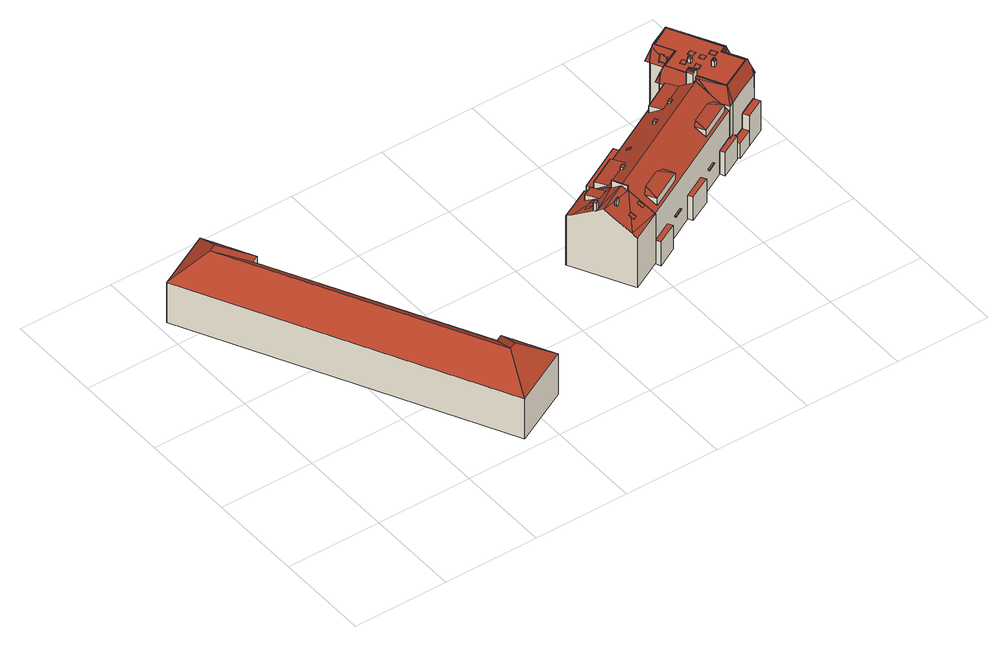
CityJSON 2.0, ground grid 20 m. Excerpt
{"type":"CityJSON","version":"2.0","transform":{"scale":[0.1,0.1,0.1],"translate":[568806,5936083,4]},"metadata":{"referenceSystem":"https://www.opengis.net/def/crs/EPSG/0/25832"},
"CityObjects":{
"building1":{"type":"Building","attributes":{"Grundfläche 2D":"879.614512","Grundhöhe NN":"6.805"},"geometry":[{"type":"Solid","lod":"3","boundaries":[[[[0,1,2,3]],[[1,4,5,2]],[[6,0,3,7]],[[6,7,8]],[[0,6,8,9]],[[1,0,9,10]],[[4,1,10,11]],[[4,11,5]],[[12,13,3,2]],[[13,14,7,3]],[[14,15,8,7]],[[15,16,9,8]],[[16,17,10,9]],[[17,18,11,10]],[[18,19,5,11]],[[19,12,2,5]],[[19,18,17,16,15,14,13,12]]]],"semantics":{"surfaces":[{"type":"RoofSurface"},{"type":"WallSurface"},{"type":"GroundSurface"}],"values":[[0,0,0,0,0,0,0,0,1,1,1,1,1,1,1,1,2]]}}]},
"building2":{"type":"Building","attributes":{"Grundfläche 2D":"104.514704","Grundhöhe NN":"4.906"},"children":["building2-1","building2-2","building2-3","building2-4","building2-5","building2-6","building2-7"],"geometry":[{"type":"Solid","lod":"3","boundaries":[[[[20,21,22,23,24,25,26]],[[25,27,28,29,30,31,32,33,34,35,36,37,26]],[[38,39,27,25,24,34,33,32,31,40,41]],[[42,43,44,45,46,41]],[[38,41,46,45,27,39]],[[47,48,49,50,51,52,43]],[[53,54,55,48]],[[50,49,48,55,51]],[[56,55,54]],[[43,52,51,45,44]],[[37,20,26]],[[37,36,21,20]],[[36,35,34,24,23,22,21]],[[29,28,57,58]],[[30,29,58,59]],[[60,54,53,48,47,43,42,41,40,31,30,59,61]],[[56,54,60,62]],[[57,28,27,45,51,55,56,62,63]],[[57,63,62,60,61,59,58]]]],"semantics":{"surfaces":[{"type":"RoofSurface"},{"type":"WallSurface"},{"type":"GroundSurface"}],"values":[[0,0,0,0,0,0,0,0,0,0,1,1,1,1,1,1,1,1,2]]}}]},
"building2-1":{"type":"BuildingInstallation","parents":["building2"],"geometry":[{"type":"MultiSurface","lod":"3","boundaries":[[[64,65,66,67,68,69]],[[70,67,66,65,71,33]],[[72,69,68,67,70,32]],[[69,72,64]],[[65,64,71]]],"semantics":{"surfaces":[{"type":"RoofSurface"},{"type":"WallSurface"}],"values":[0,1,1,1,1]}}]},
"building2-2":{"type":"BuildingInstallation","parents":["building2"],"geometry":[{"type":"MultiSurface","lod":"3","boundaries":[[[73,74,75,76]],[[76,75,77,78]],[[78,79,73,76]],[[74,73,79,80]],[[80,77,75,74]]],"semantics":{"surfaces":[{"type":"RoofSurface"},{"type":"WallSurface"}],"values":[0,1,1,1,1]}}]},
"building2-3":{"type":"BuildingInstallation","parents":["building2"],"geometry":[{"type":"MultiSurface","lod":"3","boundaries":[[[81,82,83,84,85,86]],[[84,51,45,27,85]],[[27,39,86,85]],[[46,44,52,83,82,81,86,39]],[[52,51,84,83]]],"semantics":{"surfaces":[{"type":"RoofSurface"},{"type":"WallSurface"}],"values":[0,1,1,1,1]}}]},
"building2-4":{"type":"BuildingInstallation","parents":["building2"],"geometry":[{"type":"MultiSurface","lod":"3","boundaries":[[[87,88,89,90]]],"semantics":{"surfaces":[{"type":"RoofSurface"}],"values":[0]}}]},
"building2-5":{"type":"BuildingInstallation","parents":["building2"],"geometry":[{"type":"MultiSurface","lod":"3","boundaries":[[[91,92,93,94,95]],[[92,49,93]],[[96,95,94]],[[96,50,92,91,95]]],"semantics":{"surfaces":[{"type":"RoofSurface"},{"type":"WallSurface"}],"values":[0,1,1,1]}}]},
"building2-6":{"type":"BuildingInstallation","parents":["building2"],"geometry":[{"type":"MultiSurface","lod":"3","boundaries":[[[97,98,99,100]],[[98,97,38,101]],[[101,40,99,98]],[[40,41,100,99]],[[41,38,97,100]]],"semantics":{"surfaces":[{"type":"RoofSurface"},{"type":"WallSurface"}],"values":[0,1,1,1,1]}}]},
"building2-7":{"type":"BuildingInstallation","parents":["building2"],"geometry":[{"type":"MultiSurface","lod":"3","boundaries":[[[102,103,104,105,106]]],"semantics":{"surfaces":[{"type":"RoofSurface"}],"values":[0]}}]},
"building3":{"type":"Building","attributes":{"Grundfläche 2D":"485.242609","Grundhöhe NN":"4.720"},"children":["building3-1","building3-2","building3-3","building3-4"],"geometry":[{"type":"MultiSurface","lod":"3","boundaries":[[[107,108,109,110,111,112]],[[113,114,115]],[[115,116,117,113]],[[118,117,116]],[[119,120,121,122]],[[123,124,125]],[[123,125,126,127,128,129,130]],[[131,129,128]],[[132,133,134,135,136,137,138,45]],[[139,27,45,138,137,140,141,142,143,144,145]],[[146,147,148,149,150,151,152,153,154]],[[155,156,157,158]],[[159,160,161,162,163]],[[164,165,166,167]],[[168,169,170,171]],[[172,173,174,175]],[[176,177,170,169]],[[178,179,173,172]],[[111,110,180]],[[181,109,108]],[[180,110,109,181]],[[182,116,115,183]],[[182,118,116]],[[115,114,183]],[[184,122,121]],[[119,185,120]],[[121,120,185,184]],[[186,187,128,127,126,125,188,189]],[[128,187,131]],[[124,188,125]],[[149,148,190,191]],[[150,149,191,192]],[[151,150,192,193]],[[152,151,193,194]],[[153,152,194,195]],[[196,146,154,153,195,197]],[[147,146,196,198]],[[148,147,198,190]],[[199,143,142,141,140,137,136,135,147,198]],[[200,139,145,144,143,199,201,202]],[[133,132,45,27,139,200,203]],[[190,198,147,135,134,133,203,204]],[[202,201,158,157]],[[201,205,155,158]],[[205,206,156,155]],[[206,202,157,156]],[[161,160,207,208]],[[209,162,161,208,204]],[[210,159,163,162,209,211]],[[207,160,159,210,203]],[[212,213,167,166]],[[213,214,164,167]],[[214,215,165,164]],[[215,212,166,165]],[[177,216,171,170]],[[216,217,168,171]],[[217,176,169,168]],[[218,219,175,174]],[[219,178,172,175]],[[179,218,174,173]],[[190,204,208,207,203,200,202,206,205,201,199,198,196,197,195,194,193,192,191]],[[215,214,213,212]],[[176,217,216,177]],[[179,178,219,218]]],"semantics":{"surfaces":[{"type":"RoofSurface"},{"type":"WallSurface"},{"type":"GroundSurface"}],"values":[0,0,0,0,0,0,0,0,0,0,0,0,0,0,0,0,1,1,1,1,1,1,1,1,1,1,1,1,1,1,1,1,1,1,1,1,1,1,1,1,1,1,1,1,1,1,1,1,1,1,1,1,1,1,1,1,1,1,1,1,2,2,2,2]}}]},
"building3-1":{"type":"BuildingInstallation","parents":["building3"],"geometry":[{"type":"MultiSurface","lod":"3","boundaries":[[[220,221,222,223]],[[222,221,224,225]],[[223,222,225,226]],[[220,223,226,227]],[[221,220,227,224]]],"semantics":{"surfaces":[{"type":"RoofSurface"},{"type":"WallSurface"}],"values":[0,1,1,1,1]}}]},
"building3-2":{"type":"BuildingInstallation","parents":["building3"],"geometry":[{"type":"MultiSurface","lod":"3","boundaries":[[[228,229,230,231]],[[231,230,232,233]],[[228,231,233,234]],[[229,228,234,235]],[[230,229,235,232]]],"semantics":{"surfaces":[{"type":"RoofSurface"},{"type":"WallSurface"}],"values":[0,1,1,1,1]}}]},
"building3-3":{"type":"BuildingInstallation","parents":["building3"],"geometry":[{"type":"MultiSurface","lod":"3","boundaries":[[[236,237,238,239]],[[239,238,240,241]],[[236,239,241,242]],[[237,236,242,243]],[[238,237,243,240]]],"semantics":{"surfaces":[{"type":"RoofSurface"},{"type":"WallSurface"}],"values":[0,1,1,1,1]}}]},
"building3-4":{"type":"BuildingInstallation","parents":["building3"],"geometry":[{"type":"MultiSurface","lod":"3","boundaries":[[[244,245,246,247]],[[247,246,248,249]],[[244,247,249,250]],[[245,244,250,251]],[[246,245,251,248]]],"semantics":{"surfaces":[{"type":"RoofSurface"},{"type":"WallSurface"}],"values":[0,1,1,1,1]}}]},
"building4":{"type":"Building","attributes":{"Grundfläche 2D":"189.461415","Grundhöhe NN":"5.055"},"children":["building4-1","building4-2","building4-3","building4-4","building4-5","building4-6","building4-7","building4-8","building4-9","building4-10","building4-11","building4-12","building4-13","building4-14","building4-15"],"geometry":[{"type":"MultiSurface","lod":"3","boundaries":[[[252,253,254,255,256,257,258,259,260,261,262,263,264,265,266,267,268,269,270,271,272,273,274]],[[275,137,276,277,278,279,280,140]],[[281,276,137]],[[258,282,257]],[[282,258,272]],[[273,283,272]],[[284,282,272,283]],[[273,274,285,283]],[[274,252,286,285]],[[252,253,287,286]],[[287,253,254,288]],[[288,254,289]],[[254,255,290]],[[254,290,289]],[[255,291,290]],[[256,292,291,255]],[[256,257,282,292]],[[291,292,282,284,283,285,286,287,288,289,290]],[[293,294,295,279,278,277,276,296,258,257]],[[281,297,273,276]],[[273,272,258,296,276]],[[298,299,300,301]],[[301,300,256,255]],[[253,302,303,304,305,254]],[[306,307,308,309,310,311]],[[304,298,301,255,254,305]],[[257,256,300,299,294,293]],[[312,313,273,297]],[[314,315,316,317,274,273,313]],[[316,318,319,317]],[[317,319,252,274]],[[319,318,303,302]],[[319,302,253,252]],[[320,321,322,323]],[[324,325,326,327,328]],[[329,330,331,332]],[[330,329,333]],[[284,282,260,259]],[[282,292,261,260]],[[292,291,262,261]],[[291,290,263,262]],[[290,334,264,263]],[[334,289,288,266,265,264]],[[288,287,267,266]],[[287,286,268,267]],[[286,285,269,268]],[[285,283,270,269]],[[283,335,271,270]],[[308,307,306,336,337,309]],[[310,309,337,338]],[[311,310,338,339]],[[306,311,339,336]],[[323,322,328,340,341,327]],[[323,327,341]],[[320,323,341,342]],[[321,320,342,343]],[[322,321,343,340,328]],[[343,344,315,314,313,324,345,346,340]],[[345,324,313,312,297,347,348]],[[349,319,317,315,344,350]],[[302,349,350,351]],[[337,336,352,353,354,305,302,351]],[[355,301,354,353,356]],[[300,355,356,357]],[[357,358,300]],[[297,281,137,275,140,280,279,295,359,347]],[[295,293,358,357,359]],[[313,324,345,324]],[[360,326,325,324,345,361]],[[327,326,360,341]],[[327,341,340,328]],[[345,324,328,340,346]],[[362,363,332,331]],[[363,364,365,333,329,332]],[[366,362,331,330]],[[365,366,330,333]],[[353,352,336,339,338,337,351,350,344,343,342,341,360,361,345,348,347,359,357,356]],[[366,364,363,362]],[[366,365,364]],[[304,305,354,301,298]],[[299,298,301,355,300]],[[294,299,300,358,293]],[[293,295,294]],[[316,315,317]],[[319,349,302]],[[303,302,305,304]]],"semantics":{"surfaces":[{"type":"RoofSurface"},{"type":"WallSurface"},{"type":"GroundSurface"}],"values":[0,0,0,0,0,0,0,0,0,0,0,0,0,0,0,0,0,0,0,0,0,0,0,0,0,0,0,0,0,0,0,0,0,0,0,0,0,1,1,1,1,1,1,1,1,1,1,1,1,1,1,1,1,1,1,1,1,1,1,1,1,1,1,1,1,1,1,1,1,1,1,1,1,1,1,1,2,2,2,0,0,0,0,0,0,0]}}]},
"building4-1":{"type":"BuildingInstallation","parents":["building4"],"geometry":[{"type":"MultiSurface","lod":"3","boundaries":[[[367,368,369,370,371]],[[372,373,369,368]],[[368,367,374,372]],[[369,373,375,370]],[[367,371,376,374]]],"semantics":{"surfaces":[{"type":"RoofSurface"},{"type":"WallSurface"}],"values":[0,1,1,1,1]}}]},
"building4-2":{"type":"BuildingInstallation","parents":["building4"],"geometry":[{"type":"MultiSurface","lod":"3","boundaries":[[[377,378,379,380]],[[377,380,381,382]],[[380,379,383,381]],[[378,377,382,384]],[[379,378,384,383]]],"semantics":{"surfaces":[{"type":"RoofSurface"},{"type":"WallSurface"}],"values":[0,1,1,1,1]}}]},
"building4-3":{"type":"BuildingInstallation","parents":["building4"],"geometry":[{"type":"MultiSurface","lod":"3","boundaries":[[[385,386,387,388]],[[389,390,385,388]],[[388,387,391,389]],[[386,385,390,392]],[[392,391,387,386]]],"semantics":{"surfaces":[{"type":"RoofSurface"},{"type":"WallSurface"}],"values":[0,1,1,1,1]}}]},
"building4-4":{"type":"BuildingInstallation","parents":["building4"],"geometry":[{"type":"MultiSurface","lod":"3","boundaries":[[[393,394,395,396]],[[393,396,397,398]],[[396,395,399,397]],[[393,398,394]],[[395,394,399]]],"semantics":{"surfaces":[{"type":"RoofSurface"},{"type":"WallSurface"}],"values":[0,1,1,1,1]}}]},
"building4-5":{"type":"BuildingInstallation","parents":["building4"],"geometry":[{"type":"MultiSurface","lod":"3","boundaries":[[[400,401,402,403]],[[403,404,400]],[[403,402,404]]],"semantics":{"surfaces":[{"type":"RoofSurface"},{"type":"WallSurface"}],"values":[0,1,1]}}]},
"building4-6":{"type":"BuildingInstallation","parents":["building4"],"geometry":[{"type":"MultiSurface","lod":"3","boundaries":[[[405,406,407,408]],[[406,409,407]],[[410,411,405,408]],[[406,405,411,409]]],"semantics":{"surfaces":[{"type":"RoofSurface"},{"type":"WallSurface"}],"values":[0,1,1,1]}}]},
"building4-7":{"type":"BuildingInstallation","parents":["building4"],"geometry":[{"type":"MultiSurface","lod":"3","boundaries":[[[412,413,414,415]],[[413,412,416,417]],[[415,414,418,419]],[[412,415,419,416]],[[414,413,417,418]]],"semantics":{"surfaces":[{"type":"RoofSurface"},{"type":"WallSurface"}],"values":[0,1,1,1,1]}}]},
"building4-8":{"type":"BuildingInstallation","parents":["building4"],"geometry":[{"type":"MultiSurface","lod":"3","boundaries":[[[420,421,422,423,424,425,426,427]],[[420,427,308,309]],[[309,310,421,420]],[[310,311,422,421]],[[311,306,423,422]],[[424,423,306,307]],[[307,428,425,424]],[[426,425,428,429]],[[429,308,427,426]]],"semantics":{"surfaces":[{"type":"RoofSurface"},{"type":"WallSurface"}],"values":[0,1,1,1,1,1,1,1,1]}}]},
"building4-9":{"type":"BuildingInstallation","parents":["building4"],"geometry":[{"type":"MultiSurface","lod":"3","boundaries":[[[430,431,432,433]],[[370,375,434,430,433]],[[371,370,433,432,435,376]],[[434,436,431,430]],[[436,435,432,431]]],"semantics":{"surfaces":[{"type":"RoofSurface"},{"type":"WallSurface"}],"values":[0,1,1,1,1]}}]},
"building4-10":{"type":"BuildingInstallation","parents":["building4"],"geometry":[{"type":"MultiSurface","lod":"3","boundaries":[[[437,438,439,440]],[[441,442,437,440]],[[439,438,443,444]],[[440,439,444,441]],[[442,443,438,437]]],"semantics":{"surfaces":[{"type":"RoofSurface"},{"type":"WallSurface"}],"values":[0,1,1,1,1]}}]},
"building4-11":{"type":"BuildingInstallation","parents":["building4"],"geometry":[{"type":"MultiSurface","lod":"3","boundaries":[[[445,446,447,448]],[[448,447,449,450]],[[445,448,450,451]],[[446,445,451,452]],[[447,446,452,449]]],"semantics":{"surfaces":[{"type":"RoofSurface"},{"type":"WallSurface"}],"values":[0,1,1,1,1]}}]},
"building4-12":{"type":"BuildingInstallation","parents":["building4"],"geometry":[{"type":"MultiSurface","lod":"3","boundaries":[[[453,454,455,456]],[[457,458,453,456]],[[455,454,459,460]],[[456,455,460,457]],[[458,459,454,453]]],"semantics":{"surfaces":[{"type":"RoofSurface"},{"type":"WallSurface"}],"values":[0,1,1,1,1]}}]},
"building4-13":{"type":"BuildingInstallation","parents":["building4"],"geometry":[{"type":"MultiSurface","lod":"3","boundaries":[[[461,462,463,464]],[[462,461,465,466]],[[467,468,464,463]],[[468,465,461,464]],[[463,462,466,467]]],"semantics":{"surfaces":[{"type":"RoofSurface"},{"type":"WallSurface"}],"values":[0,1,1,1,1]}}]},
"building4-14":{"type":"BuildingInstallation","parents":["building4"],"geometry":[{"type":"MultiSurface","lod":"3","boundaries":[[[469,470,471,472]],[[473,474,475,476]],[[477,473,476,478]],[[479,480,481,482]],[[474,470,469,475]],[[480,477,478,481]],[[483,484,472,471]],[[484,485,486,487,488,489,490,482,481,478,476,475,469,472]],[[490,491,479,482]],[[491,492,493,483,471,470,474,473,477,480,479]]],"semantics":{"surfaces":[{"type":"RoofSurface"},{"type":"WallSurface"}],"values":[0,0,0,0,0,0,1,1,1,1]}}]},
"building4-15":{"type":"BuildingInstallation","parents":["building4"],"geometry":[{"type":"MultiSurface","lod":"3","boundaries":[[[494,495,496]],[[495,497,496]],[[498,499,497,495]],[[498,500,501,502,499]],[[501,500,503,504,505]],[[504,503,506,507,508]],[[507,506,509,510,508]],[[509,511,512,510]],[[513,494,496,514]],[[280,140,512,511]],[[515,516,284,259,258,517,278,280,511,509,506,503,500,498,495,494,513]],[[140,518,519,520,277,521,296,272,271,335,522,514,496,497,499,502,501,505,504,508,510,512]],[[522,515,513,514]]],"semantics":{"surfaces":[{"type":"RoofSurface"},{"type":"WallSurface"}],"values":[0,0,0,0,0,0,0,0,0,1,1,1,1]}}]}
},
"vertices":[
[356,85,174],[83,615,174],[5,639,123],[329,7,123],[99,623,174],[124,700,123],[371,92,174],[449,69,123],[397,170,123],[383,163,123],[162,592,123],[176,599,123],[5,639,28],[329,7,28],[449,69,28],[397,170,28],[383,163,28],[162,592,28],[176,599,28],[124,700,28],
[747,375,147],[726,364,147],[733,351,149],[736,346,149],[740,338,150],[755,345,150],[761,348,150],[772,345,155],[747,393,125],[680,359,125],[681,358,126],[687,348,132],[725,346,142],[730,346,144],[736,346,145],[733,351,142],[726,364,134],[747,375,134],[715,309,160],[770,344,155],[706,312,156],[709,305,160],[714,297,166],[716,292,169],[779,326,168],[781,327,168],[779,327,168],[721,282,161],[742,244,132],[760,272,143],[763,278,145],[787,316,160],[785,315,160],[745,238,128],[747,234,125],[812,269,125],[812,268,125],[747,393,9],[680,359,9],[681,358,9],[747,234,9],[745,238,9],[812,268,9],[812,269,9],
[727,335,149],[734,339,149],[730,346,145],[729,348,143],[725,346,143],[722,345,143],[729,348,142],[734,339,148],[722,345,142],
[742,296,173],[744,293,173],[753,298,173],[752,301,173],[753,298,160],[752,301,163],[742,296,163],[744,293,161],
[779,327,172],[779,326,172],[785,315,172],[787,316,172],[772,345,172],[770,344,172],
[801,286,139],[795,295,146],[789,292,146],[794,282,139],
[763,278,146],[758,275,146],[763,266,139],[770,270,139],[765,279,146],[765,279,145],
[715,309,177],[712,315,177],[706,312,177],[709,305,177],[712,315,156],
[713,340,143],[706,336,143],[710,329,148],[714,329,149],[718,331,149],
[800,372,147],[837,392,147],[823,418,144],[762,385,144],[776,359,147],[784,364,147],[1005,410,146],[995,399,143],[1006,379,143],[1073,415,143],[1048,433,146],[1063,435,143],[1036,501,146],[1023,525,144],[963,492,144],[976,468,146],[826,317,148],[814,304,144],[826,282,144],[885,314,144],[887,315,144],[893,319,144],[866,339,148],[833,321,148],[882,340,144],[787,316,159],[812,269,124],[896,314,124],[1083,414,124],[1071,437,141],[1053,473,168],[1052,472,168],[751,386,124],[1050,477,164],[1033,511,139],[1025,526,128],[1023,531,124],[1021,530,124],[821,423,124],[1084,412,62],[1083,414,62],[1048,395,62],[1053,385,62],[1096,408,62],[1094,411,62],[1096,412,62],[1093,417,62],[1092,416,62],[915,534,39],[816,481,39],[841,434,39],[940,487,39],[811,269,63],[817,258,63],[861,282,63],[855,293,63],[813,270,63],[983,347,63],[977,358,63],[929,332,63],[935,322,63],[1024,378,58],[1022,382,58],[1003,372,58],[1005,367,58],[901,317,58],[881,307,58],[883,302,58],[903,313,58],[1022,382,56],[1003,372,56],[901,317,56],[881,307,56],[762,385,128],[823,418,128],[1073,415,128],[1006,379,128],[963,492,128],[1023,525,128],[887,315,128],[893,319,128],[826,282,128],[885,314,128],[1048,395,7],[1053,385,7],[1096,408,7],[1094,411,7],[1096,412,7],[1093,417,7],[1084,412,7],[1092,416,7],[1083,414,7],[1023,531,7],[751,386,7],[940,487,7],[841,434,7],[812,269,7],[856,292,7],[915,534,7],[816,481,7],[817,258,7],[861,282,7],[855,293,7],[811,269,7],[813,270,7],[929,332,8],[935,322,8],[983,347,8],[977,358,8],[1005,367,56],[1024,378,56],[883,302,56],[903,313,56],
[870,431,136],[865,428,136],[869,421,141],[874,424,141],[865,428,135],[869,421,140],[874,424,140],[870,431,135],
[1001,472,154],[998,477,154],[991,473,154],[994,468,154],[991,473,148],[994,468,152],[1001,472,152],[998,477,148],
[827,378,155],[824,384,155],[817,380,155],[819,374,155],[817,380,148],[819,374,152],[827,378,152],[824,384,148],
[946,443,155],[944,448,155],[936,444,155],[939,439,155],[936,444,148],[939,439,152],[946,443,152],[944,448,148],
[1138,507,172],[1151,514,172],[1095,620,172],[1049,596,172],[1069,558,172],[1030,538,172],[1053,494,172],[1054,495,172],[1032,537,172],[1072,557,172],[1052,595,172],[1075,607,172],[1075,608,172],[1076,608,172],[1094,618,172],[1148,515,172],[1135,508,172],[1157,465,172],[1089,429,172],[1061,483,172],[1059,482,172],[1088,426,172],[1160,464,172],[1052,474,166],[1060,477,168],[1057,481,164],[1048,492,153],[1033,511,136],[1044,490,153],[1071,437,136],[1032,537,171],[1089,429,171],[1054,495,171],[1157,465,171],[1135,508,171],[1148,515,171],[1094,618,171],[1076,608,171],[1075,607,171],[1052,595,171],[1072,557,171],[1025,540,159],[1016,544,136],[1019,537,136],[1058,481,169],[1084,412,136],[1035,601,136],[1054,564,136],[1057,563,143],[1047,597,166],[1152,514,167],[1164,512,136],[1100,635,136],[1096,622,167],[1120,577,80],[1121,574,80],[1132,552,80],[1134,549,80],[1143,554,80],[1129,582,80],[1092,416,136],[1093,417,136],[1126,434,136],[1169,456,136],[1174,459,136],[1165,462,158],[1150,505,136],[1142,506,158],[1174,442,81],[1167,455,81],[1127,434,81],[1134,421,81],[1093,417,46],[1096,412,46],[1100,404,46],[1134,421,46],[1127,434,46],[1141,504,82],[1161,514,66],[1158,520,66],[1139,509,82],[1154,480,66],[1075,608,171],[1061,483,171],[1120,577,11],[1134,549,11],[1143,554,11],[1129,582,11],[1127,434,11],[1134,421,11],[1174,442,11],[1167,455,11],[1169,456,11],[1093,417,11],[1126,434,11],[1084,412,11],[1092,416,11],[1142,508,167],[1142,508,11],[1152,514,11],[1096,622,11],[1096,623,11],[1096,623,166],[1041,594,143],[1041,594,11],[1059,558,11],[1059,558,159],[1019,537,11],[1100,404,11],[1096,412,11],[1158,520,65],[1139,509,80],[1141,504,80],[1154,480,65],[1161,514,65],
[1066,532,172],[1057,527,172],[1062,518,172],[1070,522,172],[1071,523,172],[1057,527,171],[1062,518,171],[1066,532,171],[1070,522,171],[1071,523,171],
[1075,494,172],[1084,499,172],[1080,508,172],[1070,503,172],[1070,503,171],[1075,494,171],[1080,508,171],[1084,499,171],
[1056,565,145],[1060,567,159],[1053,580,159],[1049,578,145],[1049,578,142],[1056,565,143],[1053,580,158],[1060,567,158],
[1123,582,149],[1120,581,161],[1123,574,161],[1126,576,149],[1126,576,148],[1123,582,148],[1123,574,160],
[1109,609,150],[1106,607,161],[1113,594,161],[1116,596,150],[1116,596,149],
[1049,557,148],[1043,554,148],[1045,551,158],[1051,554,158],[1043,554,147],[1050,556,152],[1049,557,147],
[1137,556,149],[1133,563,149],[1130,561,161],[1134,554,161],[1137,556,147],[1133,563,148],[1130,561,160],[1134,554,160],
[1134,549,87],[1143,554,87],[1129,582,87],[1120,577,87],[1121,574,87],[1128,578,87],[1139,556,87],[1132,552,87],[1128,578,80],[1139,556,80],
[1073,515,180],[1078,518,180],[1075,525,180],[1070,522,180],[1073,515,171],[1075,525,171],[1078,518,171],
[1087,529,172],[1097,533,172],[1092,543,172],[1082,538,172],[1082,538,171],[1087,529,171],[1097,533,171],[1092,543,171],
[1120,506,172],[1129,510,172],[1123,521,172],[1114,517,172],[1123,521,171],[1114,517,171],[1120,506,171],[1129,510,171],
[1098,509,172],[1107,513,172],[1102,523,172],[1093,518,172],[1093,518,171],[1098,509,171],[1107,513,171],[1102,523,171],
[1078,619,149],[1060,610,149],[1062,606,165],[1080,615,166],[1078,619,148],[1060,610,148],[1062,606,164],[1080,615,165],
[1098,487,184],[1104,490,184],[1104,491,184],[1098,488,184],[1105,488,187],[1104,490,186],[1099,487,186],[1099,485,187],[1106,487,186],[1100,484,186],[1107,485,184],[1106,486,184],[1101,483,184],[1101,482,184],[1104,491,171],[1098,488,171],[1098,487,171],[1099,487,171],[1099,485,171],[1100,484,171],[1101,483,171],[1101,482,171],[1107,485,171],[1106,486,171],[1104,490,171],
[1055,495,186],[1054,495,186],[1061,483,186],[1060,482,186],[1053,494,186],[1059,482,186],[1051,493,185],[1058,481,185],[1058,481,186],[1050,493,186],[1056,480,186],[1057,481,186],[1048,492,187],[1054,480,187],[1054,479,187],[1045,490,186],[1052,478,186],[1044,490,184],[1050,477,184],[1056,496,184],[1062,483,184],[1056,496,171],[1055,495,171],[1050,493,161],[1052,478,164],[1054,479,164],[1056,480,164],[1058,481,167],[1062,483,171]
]}
